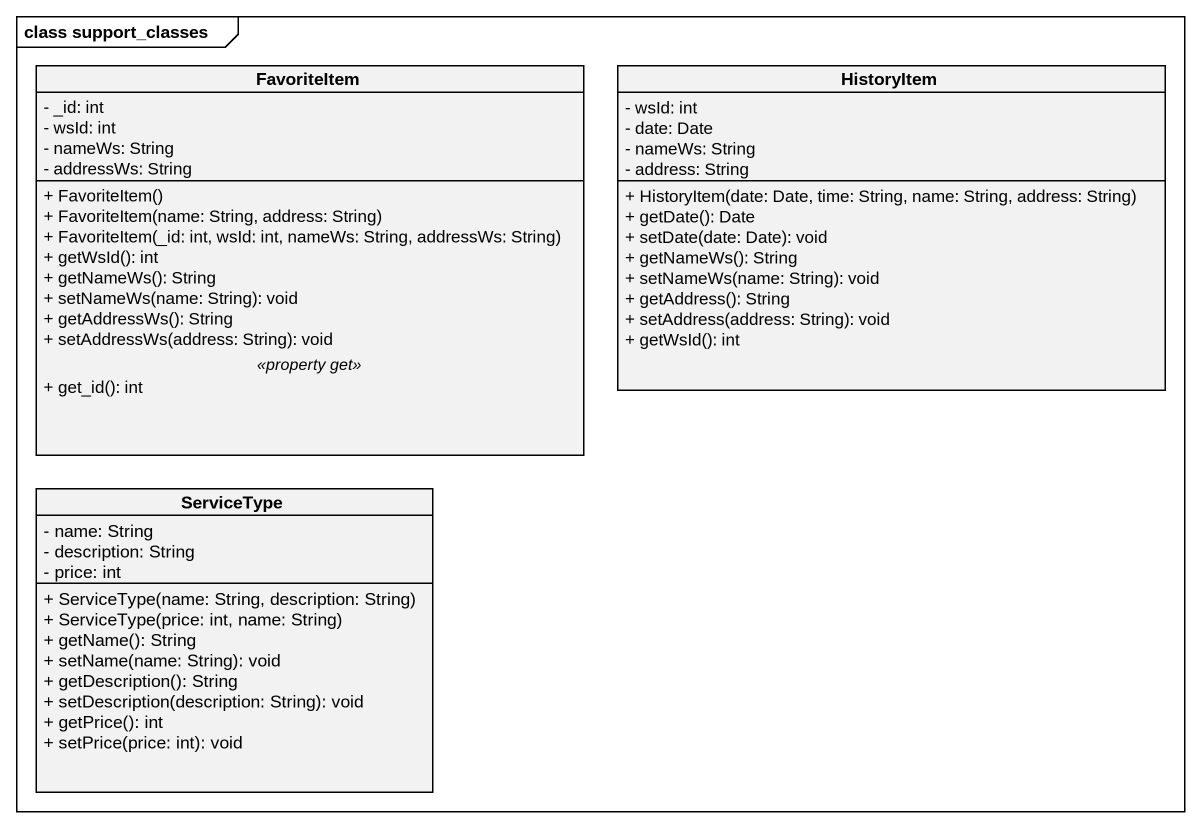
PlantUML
@startuml
mainframe class support_classes
hide circle
hide empty members
skinparam classAttributeIconSize 0
class FavoriteItem {
  - _id: int
  - wsId: int
  - nameWs: String
  - addressWs: String
  --
  + FavoriteItem()
  + FavoriteItem(name: String, address: String)
  + FavoriteItem(_id: int, wsId: int, nameWs: String, addressWs: String)
  + getWsId(): int
  + getNameWs(): String
  + setNameWs(name: String): void
  + getAddressWs(): String
  + setAddressWs(address: String): void
  .. <<property get>> ..
  + get_id(): int
}
class HistoryItem {
  - wsId: int
  - date: Date
  - nameWs: String
  - address: String
  + HistoryItem(date: Date, time: String, name: String, address: String)
  + getDate(): Date
  + setDate(date: Date): void
  + getNameWs(): String
  + setNameWs(name: String): void
  + getAddress(): String
  + setAddress(address: String): void
  + getWsId(): int
}
class ServiceType {
  - name: String
  - description: String
  - price: int
  + ServiceType(name: String, description: String)
  + ServiceType(price: int, name: String)
  + getName(): String
  + setName(name: String): void
  + getDescription(): String
  + setDescription(description: String): void
  + getPrice(): int
  + setPrice(price: int): void
}
@enduml
